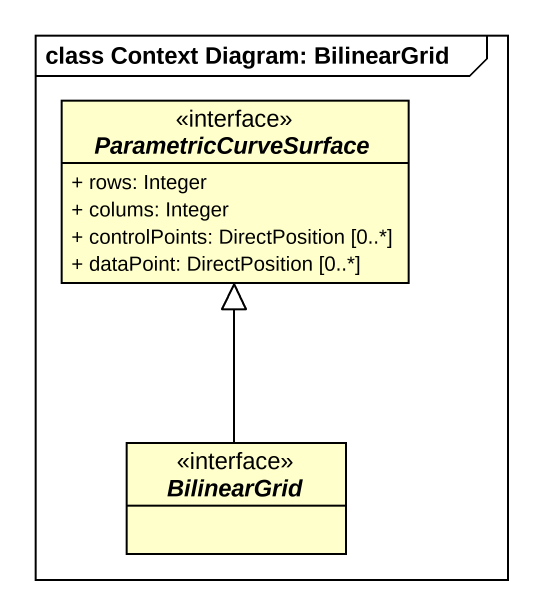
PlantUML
@startuml
mainframe class Context Diagram: BilinearGrid
hide circle
hide empty members
skinparam classAttributeIconSize 0
interface ParametricCurveSurface {
  + rows: Integer
  + colums: Integer
  + controlPoints: DirectPosition [0..*]
  + dataPoint: DirectPosition [0..*]
}
interface BilinearGrid
BilinearGrid -up-|> ParametricCurveSurface
@enduml
